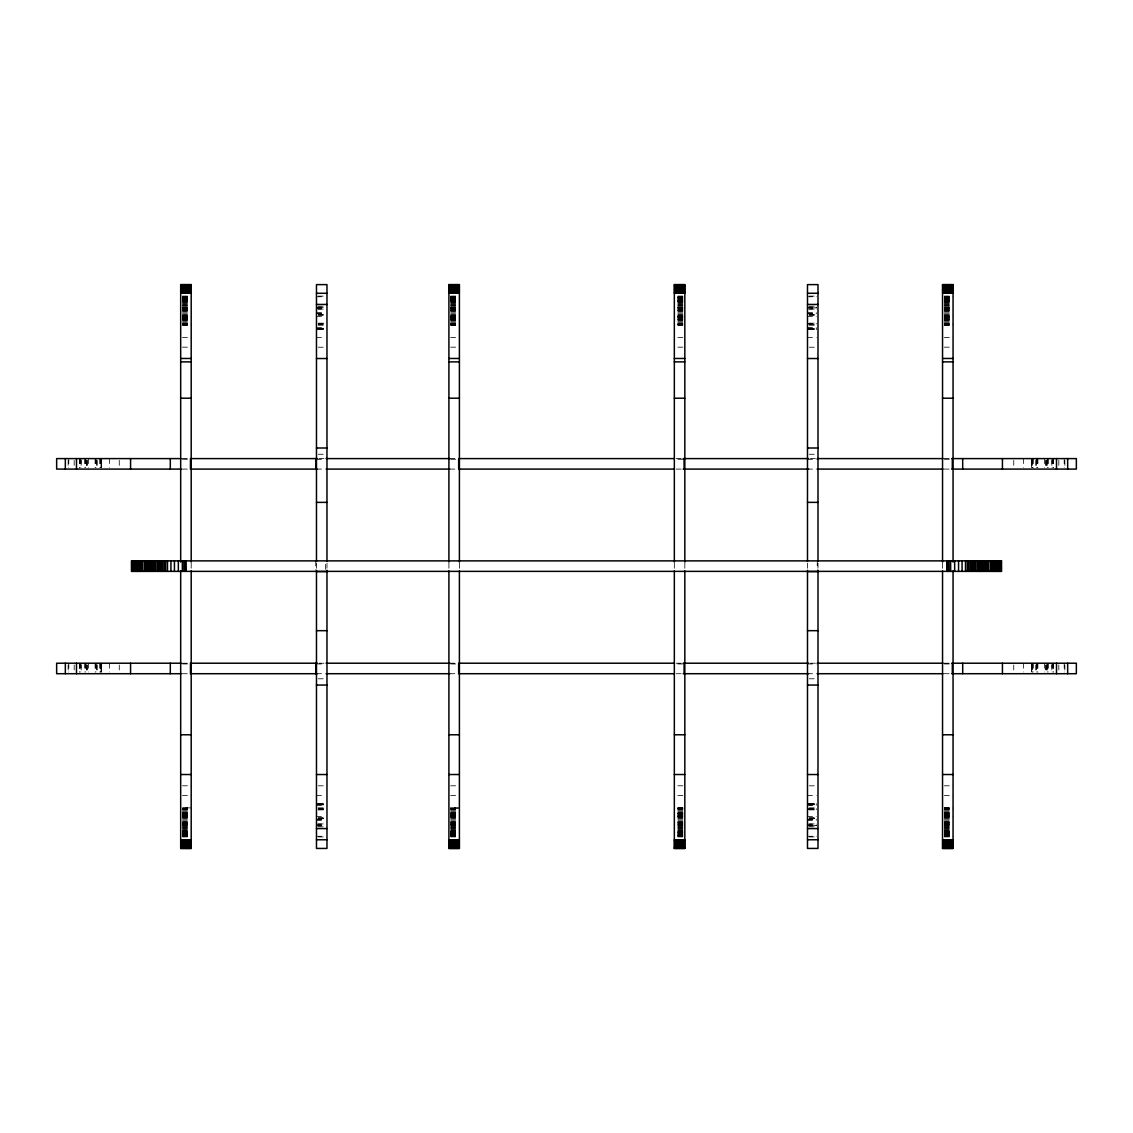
<?xml version="1.0" encoding="UTF-8"?>
<svg xmlns="http://www.w3.org/2000/svg" width="1133" height="1133" viewBox="0 0 1133 1133"><rect width="100%" height="100%" fill="white"/><g stroke="black" fill="none" stroke-linecap="round" stroke-linejoin="round"><path stroke-width="0.75" stroke-dasharray="5 3.75" d="M182.441 296.067L187.681 296.067M450.651 296.067L457.647 296.067M677.831 296.067L683.086 296.067M944.299 296.067L949.553 296.067M318.231 296.11L323.471 296.11M809.245 296.11L816.242 296.11M182.441 296.704L191.194 296.747M316.475 296.761L323.471 296.747M450.651 296.719L459.403 296.704M677.831 296.719L684.828 296.704M807.489 296.747L816.242 296.761M944.299 296.704L953.051 296.704M182.441 297.016L187.681 296.86M450.651 297.016L459.403 296.86M677.831 297.016L683.086 296.86M944.299 296.86L949.553 297.016M182.441 297.243L187.681 297.243M450.651 297.243L459.403 297.243M677.831 297.243L683.086 297.243M944.299 297.243L949.553 297.243M182.441 297.54L187.681 297.54M450.651 297.54L459.403 297.54M677.831 297.54L683.086 297.54M944.299 297.54L949.553 297.54M182.441 297.88L187.681 297.88M450.651 297.88L459.403 297.88M677.831 297.88L683.086 297.88M944.299 297.88L949.553 297.88M182.441 298.276L187.681 298.276M450.651 298.276L459.403 298.276M677.831 298.276L683.086 298.276M944.299 298.276L949.553 298.276M182.441 298.73L187.681 298.73M450.651 298.73L459.403 298.73M677.831 298.73L683.086 298.73M944.299 298.73L949.553 298.73M182.441 299.183L187.681 299.183M450.651 299.183L459.403 299.183M677.831 299.183L683.086 299.183M944.299 299.183L949.553 299.183M182.441 299.622L187.681 299.622M450.651 299.622L459.403 299.622M677.831 299.622L683.086 299.622M944.299 299.622L949.553 299.622M182.441 300.033L187.681 300.033M450.651 300.033L459.403 300.033M677.831 300.033L683.086 300.033M944.299 300.033L949.553 300.033M182.441 300.415L187.681 300.415M450.651 300.415L459.403 300.415M677.831 300.415L683.086 300.415M944.299 300.415L949.553 300.415M182.441 300.755L187.681 300.755M450.651 300.755L459.403 300.755M677.831 300.755L683.086 300.755M944.299 300.755L949.553 300.755M182.441 301.066L187.681 301.066M450.651 301.066L459.403 301.066M677.831 301.066L683.086 301.066M944.299 301.066L949.553 301.066M182.441 301.336L187.681 301.336M450.651 301.336L459.403 301.336M677.831 301.336L683.086 301.336M944.299 301.336L949.553 301.336M182.441 301.548L187.681 301.548M450.651 301.548L459.403 301.548M677.831 301.548L683.086 301.548M944.299 301.548L949.553 301.548M182.441 301.916L187.681 301.916M450.651 301.916L459.403 301.916M677.831 301.916L683.086 301.916M944.299 301.916L949.553 301.916M182.441 302.539L187.681 302.539M450.651 302.539L459.403 302.539M677.831 302.539L683.086 302.539M944.299 302.539L949.553 302.539M182.441 303.29L187.681 303.29M450.651 303.29L459.403 303.29M677.831 303.29L683.086 303.29M944.299 303.29L949.553 303.29M182.441 304.126L187.681 304.126M450.651 304.126L459.403 304.126M677.831 304.126L683.086 304.126M944.299 304.126L949.553 304.126M182.441 304.919L187.681 304.919M450.651 304.919L459.403 304.919M677.831 304.919L683.086 304.919M944.299 304.919L949.553 304.919M182.441 305.598L187.681 305.598M450.651 305.598L459.403 305.598M677.831 305.598L683.086 305.598M944.299 305.598L949.553 305.598M182.441 306.151L187.681 306.151M318.231 306.193L323.471 306.193M450.651 306.151L459.403 306.151M677.831 306.151L683.086 306.151M809.245 306.193L816.242 306.193M944.299 306.151L949.553 306.151M182.441 307.1L187.681 307.1M316.475 307.156L323.471 307.156M450.651 307.1L459.403 307.1M677.831 307.1L683.086 307.1M807.489 307.156L816.242 307.156M944.299 307.1L949.553 307.1M182.441 307.482L187.681 307.482M318.231 307.581L323.471 307.482M450.651 307.482L459.403 307.482M677.831 307.482L683.086 307.482M807.489 307.482L816.242 307.581M944.299 307.482L949.553 307.482M182.441 307.694L187.681 307.694M316.475 307.709L323.471 307.822L316.475 307.907M450.651 307.694L459.403 307.694M677.831 307.694L683.086 307.694M807.489 307.709L816.242 307.822L807.489 307.907M944.299 307.694L949.553 307.694M182.441 307.992L187.681 307.992M450.651 307.992L459.403 307.992M677.831 307.992L683.086 307.992M944.299 307.992L949.553 307.992M182.441 308.374L187.681 308.374M450.651 308.374L459.403 308.374M677.831 308.374L683.086 308.374M944.299 308.374L949.553 308.374M182.441 308.856L187.681 308.856M316.475 308.898L323.471 308.898M450.651 308.856L459.403 308.856M677.831 308.856L683.086 308.856M807.489 308.898L816.242 308.898M944.299 308.856L949.553 308.856M318.231 309.097L323.471 309.097M809.245 309.097L816.242 309.097M182.441 309.38L187.681 309.38M450.651 309.38L459.403 309.38M677.831 309.38L683.086 309.38M944.299 309.38L949.553 309.38M182.441 309.89L187.681 309.89M450.651 309.89L459.403 309.89M677.831 309.89L683.086 309.89M944.299 309.89L949.553 309.89M182.441 310.357L187.681 310.357M450.651 310.357L459.403 310.357M677.831 310.357L683.086 310.357M944.299 310.357L949.553 310.357M182.441 310.711L187.681 310.711M450.651 310.711L459.403 310.711M677.831 310.711L683.086 310.711M944.299 310.711L949.553 310.711M182.441 311.136L187.681 311.136M450.651 311.136L459.403 311.136M677.831 311.136L683.086 311.136M944.299 311.136L949.553 311.136M182.441 312.042L187.681 312.042M450.651 312.042L459.403 312.042M677.831 312.042L683.086 312.042M944.299 312.042L949.553 312.042M316.475 312.481L323.471 312.481M807.489 312.481L816.242 312.481M182.441 313.218L187.681 313.218M450.651 313.218L459.403 313.218M677.831 313.218L683.086 313.218M944.299 313.218L949.553 313.218M316.475 313.444L323.471 313.459M807.489 313.459L816.242 313.444M316.475 313.742L323.471 313.643M807.489 313.742L816.242 313.77M182.441 314.379L187.681 314.379M318.231 314.28L323.471 314.436M450.651 314.379L459.403 314.379M677.831 314.379L683.086 314.379M809.245 314.436L816.242 314.28M944.299 314.379L949.553 314.379M318.231 314.733L323.471 314.719M809.245 314.719L816.242 314.733M182.441 315.243L187.681 315.243M450.651 315.243L459.403 315.243M677.831 315.243L683.086 315.243M944.299 315.243L949.553 315.243M182.441 315.526L187.681 315.526M318.231 315.569L323.471 315.569M450.651 315.526L459.403 315.526M677.831 315.526L683.086 315.526M809.245 315.569L816.242 315.569M944.299 315.526L949.553 315.526M182.441 316.376L187.681 316.376M450.651 316.376L459.403 316.376M677.831 316.376L683.086 316.376M944.299 316.376L949.553 316.376M182.441 316.546L191.194 316.546M316.475 316.589L323.471 316.589M450.651 316.532L459.403 316.546M677.831 316.546L684.828 316.532M807.489 316.589L816.242 316.589M944.299 316.447L953.051 316.532M182.441 316.829L187.681 316.659M450.651 316.829L459.403 316.659M677.831 316.829L683.086 316.659M944.299 316.829L949.553 316.659M182.441 317.084L187.681 317.084M450.651 317.084L459.403 317.084M677.831 317.084L683.086 317.084M944.299 317.084L949.553 317.084M182.441 317.438L187.681 317.438M450.651 317.438L459.403 317.438M677.831 317.438L683.086 317.438M944.299 317.438L949.553 317.438M182.441 317.877L187.681 317.877M450.651 317.877L459.403 317.877M677.831 317.877L683.086 317.877M944.299 317.877L949.553 317.877M182.441 318.387L187.681 318.387M450.651 318.387L459.403 318.387M677.831 318.387L683.086 318.387M944.299 318.387L949.553 318.387M182.441 318.897L187.681 318.897M450.651 318.897L459.403 318.897M677.831 318.897L683.086 318.897M944.299 318.897L949.553 318.897M182.441 319.35L187.681 319.35M450.651 319.35L459.403 319.35M677.831 319.35L683.086 319.35M944.299 319.35L949.553 319.35M182.441 319.69L187.681 319.846M450.651 319.846L459.403 319.69M677.831 319.69L683.086 319.846M944.299 319.69L949.553 319.846M182.441 320.072L187.681 320.072M450.651 320.072L459.403 320.072M677.831 320.072L683.086 320.072M944.299 320.072L949.553 320.072M182.441 320.837L187.681 320.837M450.651 320.837L459.403 320.837M677.831 320.837L683.086 320.837M944.299 320.837L949.553 320.837M182.441 321.899L187.681 321.899M450.651 321.899L459.403 321.899M677.831 321.899L683.086 321.899M944.299 321.899L949.553 321.899M182.441 322.947L187.681 322.947M450.651 322.947L459.403 322.947M677.831 322.947L683.086 322.947M944.299 322.947L949.553 322.947M318.231 323.16L323.471 323.16M809.245 323.16L816.242 323.16M318.231 323.641L323.471 323.5M807.489 323.5L816.242 323.641M182.441 323.726L191.194 323.726M450.651 323.726L459.403 323.726M677.831 323.726L684.828 323.726M944.299 323.726L953.051 323.726M182.441 323.939L191.194 323.939M318.231 324.151L323.471 323.981M450.651 323.939L459.403 323.939M677.831 323.939L684.828 323.939M807.489 324.151L816.242 323.981M944.299 323.939L953.051 323.939M182.441 324.208L187.681 324.35M450.651 324.208L459.403 324.35M677.831 324.208L683.086 324.35M944.299 324.35L949.553 324.208M182.441 324.505L187.681 324.619M318.231 324.548L323.471 324.548M450.651 324.505L459.403 324.619M677.831 324.505L683.086 324.619L677.831 324.845M809.245 324.548L816.242 324.548M944.299 324.505L949.553 324.619M182.441 324.732L187.681 324.845M450.651 324.732L459.403 324.845M944.299 324.732L949.553 324.845M182.441 325.029L191.194 325.086M450.651 325.086L459.403 325.029M677.831 324.944L684.828 325.086M944.299 325.029L953.051 325.086M182.441 325.129L191.194 325.157M318.231 325.213L323.471 325.213M450.651 325.129L459.403 325.157M677.831 325.171L684.828 325.157M809.245 325.213L816.242 325.213M944.299 325.157L953.051 325.129M316.475 327.706L323.471 327.692M807.489 327.692L816.242 327.692M318.231 328.343L323.471 328.244M807.489 328.244L816.242 328.343M316.475 328.57L323.471 328.641M807.489 328.57L816.242 328.641M809.245 328.882L816.242 328.882L807.489 328.938M316.475 329.321L323.471 329.221M807.489 329.321L816.242 329.221M318.231 329.519L323.471 329.519M809.245 329.519L816.242 329.519M316.475 329.618L323.471 329.618M807.489 329.618L816.242 329.618M182.441 337.407L191.194 337.407M316.475 337.464L323.471 337.464M450.651 337.407L459.403 337.407M677.831 337.407L684.828 337.407M807.489 337.464L816.242 337.464M944.299 337.407L953.051 337.407M182.441 347.18L187.681 347.18M318.231 347.222L323.471 347.222M450.651 347.18L457.647 347.18M677.831 347.18L683.086 347.18M809.245 347.222L816.242 347.222M944.299 347.18L949.553 347.18M318.231 454.262L323.471 454.262M809.245 454.262L816.242 454.262M182.314 458.596L188.829 458.596M318.996 458.596L324.321 458.596M449.829 458.596L456.896 458.596M676.104 458.596L683.171 458.596M810.449 458.596L815.746 458.596M944.171 458.596L950.686 458.596M182.441 459.276L191.194 459.276M316.475 459.332L323.471 459.332M450.651 459.276L459.403 459.276M677.831 459.276L684.828 459.276M807.489 459.332L816.242 459.332M944.299 459.276L953.051 459.276M182.314 469.09L188.829 469.09M316.475 469.09L324.321 469.09M449.829 469.09L456.896 469.09M676.104 469.09L683.171 469.09M807.489 469.09L816.242 469.09M944.171 469.09L950.686 469.09M182.314 663.216L188.829 663.216M318.996 663.216L324.321 663.216M449.829 663.216L456.896 663.216M676.104 663.216L683.171 663.216M810.449 663.216L815.746 663.216M944.171 663.216L950.686 663.216M182.441 663.952L187.681 663.952M316.475 663.952L323.471 663.952M450.651 663.952L455.905 663.952M677.831 663.952L683.086 663.952M807.489 663.952L816.242 663.952M944.299 663.952L949.553 663.952M182.314 673.71L191.194 673.71M316.475 673.71L324.321 673.71M449.829 673.71L459.403 673.71M676.104 673.71L684.828 673.71M807.489 673.71L816.242 673.71M944.171 673.71L953.051 673.71M318.231 678.794L323.471 678.794M809.245 678.794L816.242 678.794M182.441 785.806L191.194 785.806M318.231 785.82L323.471 785.82M450.651 785.806L459.403 785.806M677.831 785.806L684.828 785.806M809.245 785.82L816.242 785.82M944.299 785.806L953.051 785.806M182.441 795.564L191.194 795.564M316.475 795.593L323.471 795.593M450.651 795.564L459.403 795.564M677.831 795.564L684.828 795.564M807.489 795.593L816.242 795.593M944.299 795.564L953.051 795.564M318.231 803.524L323.471 803.424M809.245 803.524L816.242 803.424M316.475 803.722L323.471 803.722M807.489 803.722L816.242 803.722M318.231 803.821L323.471 803.821M809.245 803.821L816.242 803.821M316.475 804.175L323.471 804.175M807.489 804.104L816.242 804.175M316.475 804.472L323.471 804.416M807.489 804.472L816.242 804.472M809.245 804.699L816.242 804.699L807.489 804.798M316.475 805.336L323.471 805.351M807.489 805.351L816.242 805.351M187.681 807.815L182.441 807.815L191.194 807.9M450.651 807.815L459.403 807.815L450.651 808.041M677.831 807.815L683.086 807.815M944.299 807.815L949.553 807.815M318.231 807.829L323.471 807.829M677.831 807.9L684.828 807.829M809.245 807.829L816.242 807.829M944.299 808.041L953.051 807.829M182.441 808.141L187.681 808.254M459.403 808.141L450.651 808.254L459.403 808.48M677.831 808.141L683.086 808.254M944.299 808.141L949.553 808.254M182.441 808.367L187.681 808.48M318.231 808.495L323.471 808.495M677.831 808.367L683.086 808.48M809.245 808.495L816.242 808.495M944.299 808.367L949.553 808.48M182.441 808.636L187.681 808.636M450.651 808.636L459.403 808.636M677.831 808.636L683.086 808.636M944.299 808.636L949.553 808.636M182.441 808.778L187.681 808.778M318.231 808.891L323.471 808.891M450.651 808.778L459.403 808.778M677.831 808.778L683.086 808.778M807.489 808.891L816.242 808.891M944.299 808.778L949.553 808.778M182.441 809.047L191.194 809.047M318.231 809.061L323.471 809.061M450.651 809.047L459.403 809.047M677.831 809.047L684.828 809.047M807.489 809.061L816.242 809.061M944.299 809.047L953.051 809.047M182.441 809.259L191.194 809.259M318.231 809.415L323.471 809.415M450.651 809.259L459.403 809.259M677.831 809.259L684.828 809.259M809.245 809.415L816.242 809.415M944.299 809.259L953.051 809.259M318.231 809.557L323.471 809.557M807.489 809.557L816.242 809.557M318.231 809.897L323.471 809.897M809.245 809.897L816.242 809.897M182.441 810.038L187.681 810.038M450.651 810.038L459.403 810.038M677.831 810.038L683.086 810.038M944.299 810.038L949.553 810.038M182.441 811.086L187.681 811.086M450.651 811.086L459.403 811.086M677.831 811.086L683.086 811.086M944.299 811.086L949.553 811.086M182.441 812.149L187.681 812.149M450.651 812.149L459.403 812.149M677.831 812.149L683.086 812.149M944.299 812.149L949.553 812.149M182.441 812.913L187.681 812.913M450.651 812.913L459.403 812.913M677.831 812.913L683.086 812.913M944.299 812.913L949.553 812.913M182.441 813.14L187.681 813.14M450.651 813.14L459.403 813.14M677.831 813.14L683.086 813.14M944.299 813.14L949.553 813.14M182.441 813.296L187.681 813.296M450.651 813.296L459.403 813.296M677.831 813.296L683.086 813.296M944.299 813.296L949.553 813.296M182.441 813.636L187.681 813.636M450.651 813.636L459.403 813.636M677.831 813.636L683.086 813.636M944.299 813.636L949.553 813.636M182.441 814.089L187.681 814.089M450.651 814.089L459.403 814.089M677.831 814.089L683.086 814.089M944.299 814.089L949.553 814.089M182.441 814.599L187.681 814.599M450.651 814.599L459.403 814.599M677.831 814.599L683.086 814.599M944.299 814.599L949.553 814.599M182.441 815.109L187.681 815.109M450.651 815.109L459.403 815.109M677.831 815.109L683.086 815.109M944.299 815.109L949.553 815.109M182.441 815.548L187.681 815.548M450.651 815.548L459.403 815.548M677.831 815.548L683.086 815.548M944.299 815.548L949.553 815.548M182.441 815.902L187.681 815.902M450.651 815.902L459.403 815.902M677.831 815.902L683.086 815.902M944.299 815.902L949.553 815.902M182.441 816.157L187.681 816.157M450.651 816.157L459.403 816.157M677.831 816.157L683.086 816.157M944.299 816.157L949.553 816.157M182.441 816.44L191.194 816.44M316.475 816.454L323.471 816.454M450.651 816.327L459.403 816.539M677.831 816.482L684.828 816.44M807.489 816.454L816.242 816.454M944.299 816.482L953.051 816.44M182.441 816.61L187.681 816.61M450.651 816.61L459.403 816.61M677.831 816.61L683.086 816.61M944.299 816.61L949.553 816.61M182.441 817.46L187.681 817.46M318.231 817.474L323.471 817.474M450.651 817.46L459.403 817.46M677.831 817.46L683.086 817.46M809.245 817.474L816.242 817.474M944.299 817.46L949.553 817.46M182.441 817.743L187.681 817.743M450.651 817.743L459.403 817.743M677.831 817.743L683.086 817.743M944.299 817.743L949.553 817.743M318.231 818.309L323.471 818.323M809.245 818.323L816.242 818.309M182.441 818.607L187.681 818.607M318.231 818.621L323.471 818.621M450.651 818.607L459.403 818.607M677.831 818.607L683.086 818.607M809.245 818.621L816.242 818.621M944.299 818.607L949.553 818.607M318.231 818.762L323.471 818.762M809.245 818.762L816.242 818.762M316.475 819.301L323.471 819.286M807.489 819.301L816.242 819.286M316.475 819.598L323.471 819.414M807.489 819.584L816.242 819.414M182.441 819.768L187.681 819.768M450.651 819.768L459.403 819.768M677.831 819.768L683.086 819.768M944.299 819.768L949.553 819.768M316.475 820.561L323.471 820.561M807.489 820.561L816.242 820.561M182.441 820.943L187.681 820.943M450.651 820.943L459.403 820.943M677.831 820.943L683.086 820.943M944.299 820.943L949.553 820.943M182.441 821.85L187.681 821.85M450.651 821.85L459.403 821.85M677.831 821.85L683.086 821.85M944.299 821.85L949.553 821.85M182.441 822.261L187.681 822.261M450.651 822.261L459.403 822.261M677.831 822.261L683.086 822.261M944.299 822.261L949.553 822.261M182.441 822.629L187.681 822.629M450.651 822.629L459.403 822.629M677.831 822.629L683.086 822.629M944.299 822.629L949.553 822.629M182.441 823.096L187.681 823.096M450.651 823.096L459.403 823.096M677.831 823.096L683.086 823.096M944.299 823.096L949.553 823.096M182.441 823.606L187.681 823.606M450.651 823.606L459.403 823.606M677.831 823.606L683.086 823.606M944.299 823.606L949.553 823.606M318.231 823.946L323.471 823.946M809.245 823.946L816.242 823.946M182.441 824.13L187.681 824.13M316.475 824.144L323.471 824.144M450.651 824.13L459.403 824.13M677.831 824.13L683.086 824.13M807.489 824.144L816.242 824.144M944.299 824.13L949.553 824.13M182.441 824.597L187.681 824.597M450.651 824.597L459.403 824.597M677.831 824.597L683.086 824.597M944.299 824.597L949.553 824.597M182.441 824.994L187.681 824.994M450.651 824.994L459.403 824.994M677.831 824.994L683.086 824.994M944.299 824.994L949.553 824.994M316.475 825.15L323.471 825.221M807.489 825.15L816.242 825.221M182.441 825.504L187.681 825.291M316.475 825.334L323.471 825.461L318.231 825.56M450.651 825.291L459.403 825.504M677.831 825.504L683.086 825.291M807.489 825.334L816.242 825.461L807.489 825.56M944.299 825.291L949.553 825.504M316.475 825.886L323.471 825.886M807.489 825.886L816.242 825.886M182.441 826.042L187.681 826.042M450.651 826.042L459.403 826.042M677.831 826.042L683.086 826.042M944.299 826.042L949.553 826.042M182.441 826.835L187.681 826.835M318.231 826.849L323.471 826.849M450.651 826.835L459.403 826.835M677.831 826.835L683.086 826.835M809.245 826.849L816.242 826.849M944.299 826.835L949.553 826.835M182.441 827.387L187.681 827.387M450.651 827.387L459.403 827.387M677.831 827.387L683.086 827.387M944.299 827.387L949.553 827.387M182.441 828.067L187.681 828.067M450.651 828.067L459.403 828.067M677.831 828.067L683.086 828.067M944.299 828.067L949.553 828.067M182.441 828.86L187.681 828.86M450.651 828.86L459.403 828.86M677.831 828.86L683.086 828.86M944.299 828.86L949.553 828.86M182.441 829.696L187.681 829.696M450.651 829.696L459.403 829.696M677.831 829.696L683.086 829.696M944.299 829.696L949.553 829.696M182.441 830.447L187.681 830.447M450.651 830.447L459.403 830.447M677.831 830.447L683.086 830.447M944.299 830.447L949.553 830.447M182.441 831.07L187.681 831.07M450.651 831.07L459.403 831.07M677.831 831.07L683.086 831.07M944.299 831.07L949.553 831.07M182.441 831.438L187.681 831.65M450.651 831.438L459.403 831.65M677.831 831.438L683.086 831.65M944.299 831.65L949.553 831.438M182.441 831.919L187.681 831.919M450.651 831.919L459.403 831.919M677.831 831.919L683.086 831.919M944.299 831.919L949.553 831.919M182.441 832.217L187.681 832.217M450.651 832.217L459.403 832.217M677.831 832.217L683.086 832.217M944.299 832.217L949.553 832.217M182.441 832.571L187.681 832.571M450.651 832.571L459.403 832.571M677.831 832.571L683.086 832.571M944.299 832.571L949.553 832.571M182.441 832.953L187.681 832.953M450.651 832.953L459.403 832.953M677.831 832.953L683.086 832.953M944.299 832.953L949.553 832.953M182.441 833.364L187.681 833.364M450.651 833.364L459.403 833.364M677.831 833.364L683.086 833.364M944.299 833.364L949.553 833.364M182.441 833.803L187.681 833.803M450.651 833.803L459.403 833.803M677.831 833.803L683.086 833.803M944.299 833.803L949.553 833.803M182.441 834.256L187.681 834.256M450.651 834.256L459.403 834.256M677.831 834.256L683.086 834.256M944.299 834.256L949.553 834.256M182.441 834.709L187.681 834.709M450.651 834.709L459.403 834.709M677.831 834.709L683.086 834.709M944.299 834.709L949.553 834.709M182.441 835.106L187.681 835.106M450.651 835.106L459.403 835.106M677.831 835.106L683.086 835.106M944.299 835.106L949.553 835.106M182.441 835.446L187.681 835.446M450.651 835.446L459.403 835.446M677.831 835.446L683.086 835.446M944.299 835.446L949.553 835.446M182.441 835.729L187.681 835.729M450.651 835.729L459.403 835.729M677.831 835.729L683.086 835.729M944.299 835.729L949.553 835.729M182.441 836.126L187.681 835.97M450.651 835.97L459.403 836.126M677.831 836.126L683.086 835.97M944.299 836.126L949.553 835.97M182.441 836.239L191.194 836.281M316.475 836.281L323.471 836.296M450.651 836.281L459.403 836.239M677.831 836.281L684.828 836.239M807.489 836.281L816.242 836.296M944.299 836.281L953.051 836.281M182.441 836.919L187.681 836.919M318.231 836.933L323.471 836.933M450.651 836.919L457.647 836.919M677.831 836.919L683.086 836.919M809.245 836.933L816.242 836.933M944.299 836.919L949.553 836.919M1064.85 460.352L1064.85 467.348M1064.85 664.958L1064.85 671.968M1064.213 458.596L1064.199 467.348M1064.213 663.216L1064.199 671.968M1058.817 460.352L1058.817 467.348M1058.817 664.958L1058.817 671.968M1053.478 458.596L1053.378 467.348M1053.478 663.216L1053.378 671.968M1053.251 458.596L1053.138 467.348M1053.251 663.216L1053.138 671.968M1053.053 458.596L1053.053 467.348M1053.053 663.216L1053.053 671.968M1052.061 458.596L1052.061 467.348M1052.061 663.216L1052.061 671.968M1051.863 460.352L1051.863 467.348M1051.863 664.958L1051.863 671.968M1048.464 458.596L1048.464 467.348M1048.464 663.216L1048.464 671.968M1047.501 458.596L1047.515 467.348M1047.501 663.216L1047.515 671.968M1047.317 460.352L1047.317 467.348M1047.317 664.958L1047.317 671.968M1047.218 458.596L1047.189 467.348M1047.218 663.216L1047.189 671.968M1046.665 460.352L1046.524 467.348M1046.524 664.958L1046.665 671.968M1046.241 460.352L1046.226 467.348M1046.241 664.958L1046.226 671.968M1045.377 460.352L1045.377 467.348M1045.377 664.958L1045.377 671.968M1044.371 458.596L1044.371 467.348M1044.371 663.216L1044.371 671.968M1037.899 458.596L1037.899 467.348M1037.899 663.216L1037.899 671.968M1037.46 458.596L1037.318 467.348M1037.46 663.216L1037.318 671.968M1036.978 458.596L1036.978 467.348M1036.978 663.216L1036.978 671.968M1036.794 458.596L1036.794 467.348M1036.794 663.216L1036.794 671.968M1036.369 460.352L1036.369 467.348M1036.369 664.958L1036.369 671.968M1035.746 460.352L1035.746 467.348M1035.746 664.958L1035.746 671.968M1033.254 458.596L1033.268 467.348M1033.254 663.216L1033.268 671.968M1032.715 458.596L1032.616 467.348M1032.715 663.216L1032.616 671.968M1032.375 458.596L1032.375 467.348M1032.375 663.216L1032.375 671.968M1032.319 460.352L1032.319 467.348M1032.319 664.958L1032.319 671.968M1032.078 458.596L1032.078 467.348M1032.021 663.216L1032.078 671.968M1031.738 460.352L1031.738 467.348M1031.738 664.958L1031.738 671.968M1031.639 458.596L1031.441 467.348L1031.342 458.596M1031.639 663.216L1031.441 671.968L1031.342 663.216M1023.496 458.596L1023.496 467.348M1023.496 663.216L1023.496 671.968M1013.738 460.352L1013.738 467.348M1013.738 664.958L1013.738 671.968M942.543 563.243L942.543 569.743M817.998 563.243L817.998 568.908M817.261 560.877L817.261 569.63M807.489 563.243L807.489 569.63M684.828 563.243L684.828 569.743M674.333 563.243L674.333 569.743M459.403 563.243L459.403 569.743M448.909 563.243L448.909 569.743M326.97 563.243L326.97 568.908M325.511 564.376L325.511 569.63M316.475 563.243L316.475 568.908M315.739 560.877L315.739 569.63M191.194 563.243L191.194 569.743M119.262 460.352L119.262 467.348M119.262 664.958L119.262 671.968M109.504 458.596L109.504 467.348M109.504 663.216L109.504 671.968M101.658 458.596L101.658 467.348L101.559 460.352M101.658 663.216L101.658 671.968L101.559 664.958M101.361 458.596L101.262 467.348M101.361 663.216L101.262 671.968M100.625 458.596L100.681 467.348M100.625 663.216L100.625 671.968M100.285 458.596L100.384 467.348M100.285 663.216L100.384 671.968M99.746 458.596L99.732 467.348M99.746 663.216L99.732 671.968M97.254 460.352L97.254 467.348M97.254 664.958L97.254 671.968M96.631 460.352L96.631 467.348M96.631 664.958L96.631 671.968M96.206 458.596L96.022 467.348M96.206 663.216L96.022 671.968M95.54 458.596L95.682 467.348M95.54 663.216L95.682 671.968M95.101 458.596L95.101 467.348M95.101 663.216L95.101 671.968M88.629 458.596L88.629 467.348M88.629 663.216L88.629 671.968M87.623 460.352L87.623 467.348M87.623 664.958L87.623 671.968M86.774 460.352L86.759 467.348M86.774 664.958L86.759 671.968M86.476 460.352L86.335 467.348M86.476 664.958L86.335 671.968M85.782 458.596L85.683 467.348M85.782 663.216L85.683 671.968M85.485 458.596L85.499 467.348M85.499 663.216L85.485 671.968M84.536 458.596L84.536 467.348M84.536 663.216L84.536 671.968M81.137 460.352L81.137 467.348M81.137 664.958L81.137 671.968M80.939 458.596L80.939 467.348M80.939 663.216L80.939 671.968M79.947 458.596L79.947 467.348M79.947 663.216L79.947 671.968M79.749 458.596L79.862 467.348M79.749 663.216L79.862 671.968M79.522 458.596L79.622 467.348M79.522 663.216L79.622 671.968M74.183 460.352L74.183 467.348M74.183 664.958L74.183 671.968M68.801 458.596L68.787 467.348M68.801 663.216L68.787 671.968M68.15 460.352L68.15 467.348M68.15 664.958L68.15 671.968M323.471 328.882L318.231 328.882L323.471 328.938M323.471 804.699L318.231 804.699L323.471 804.798M100.979 467.348L100.979 458.596L100.922 467.348M100.979 671.968L100.979 663.216L100.922 671.968"/><path stroke-width="1.5" d="M180.685 284.935L191.194 284.808M448.909 284.808L459.403 284.935M674.333 284.808L684.828 284.935M942.543 284.935L953.051 284.808M180.685 285.757L191.194 285.757M448.909 285.757L459.403 285.757M674.333 285.757L684.828 285.757M942.543 285.757L953.051 285.757M180.685 286.904L191.194 286.904M448.909 286.904L459.403 286.904M674.333 286.904L684.828 286.904M942.543 286.904L953.051 286.904M180.685 288.249L191.194 288.249M448.909 288.249L459.403 288.249M674.333 288.249L684.828 288.249M942.543 288.249L953.051 288.249M180.685 289.694L191.194 289.694M448.909 289.694L459.403 289.694M674.333 289.694L684.828 289.694M942.543 289.694L953.051 289.694M180.685 291.096L191.194 291.096M448.909 291.096L459.403 291.096M674.333 291.096L684.828 291.096M942.543 291.096L953.051 291.096M180.685 292.342L191.194 292.342M448.909 292.342L459.403 292.342M674.333 292.342L684.828 292.342M942.543 292.342L953.051 292.342M180.685 293.235L191.194 293.235M448.909 293.235L459.403 293.235M674.333 293.235L684.828 293.235M942.543 293.235L953.051 293.235M316.475 293.277L326.97 293.277M807.489 293.277L817.998 293.277M316.475 304.451L326.97 304.451M807.489 304.451L817.998 304.451M180.685 358.467L191.194 358.467M316.475 358.524L326.97 358.524M448.909 358.467L459.403 358.467M674.333 358.467L684.828 358.467M807.489 358.524L817.998 358.524M942.543 358.467L953.051 358.467M180.685 361.88L191.194 361.88M448.909 361.88L459.403 361.88M674.333 361.88L684.828 361.88M942.543 361.88L953.051 361.88M180.685 398.207L191.194 398.207M448.909 398.207L459.403 398.207M674.333 398.207L684.828 398.207M942.543 398.207L953.051 398.207M316.475 448.002L326.97 448.002M807.489 448.002L817.998 448.002M181.138 458.596L56.65 458.596L56.65 469.09L181.138 469.09M317.254 458.596L190.457 458.596L190.457 469.09L317.254 469.09M326.092 458.596L449.829 458.596M674.333 458.596L458.667 458.596L458.667 469.09L674.333 469.09M683.171 458.596L808.679 458.596M817.261 458.596L943.024 458.596M951.862 458.596L1076.35 458.596L1076.35 469.09L951.862 469.09M326.092 469.09L449.829 469.09M683.171 469.09L808.679 469.09M817.261 469.09L943.024 469.09M316.475 502.372L326.97 502.372M807.489 502.372L817.998 502.372M316.475 571.613L326.97 571.613M807.489 571.613L817.998 571.613M316.475 630.67L326.97 630.67M807.489 630.67L817.998 630.67M181.138 663.216L56.65 663.216L56.65 673.71L181.138 673.71M317.254 663.216L190.457 663.216L190.457 673.71L317.254 673.71M326.092 663.216L449.829 663.216M674.333 663.216L458.667 663.216L458.667 673.71L674.333 673.71M683.171 663.216L808.679 663.216M817.261 663.216L943.024 663.216M951.862 663.216L1076.35 663.216L1076.35 673.71L951.862 673.71M326.092 673.71L449.829 673.71M683.171 673.71L808.679 673.71M817.261 673.71L943.024 673.71M316.475 685.054L326.97 685.054M807.489 685.054L817.998 685.054M180.685 734.779L191.194 734.779M448.909 734.779L459.403 734.779M674.333 734.779L684.828 734.779M942.543 734.779L953.051 734.779M180.685 774.519L191.194 774.519M316.475 774.533L326.97 774.533M448.909 774.519L459.403 774.519M674.333 774.519L684.828 774.519M807.489 774.533L817.998 774.533M942.543 774.519L953.051 774.519M316.475 828.591L326.97 828.591M807.489 828.591L817.998 828.591M180.685 839.751L191.194 839.751M316.475 839.765L326.97 839.765M448.909 839.751L459.403 839.751M674.333 839.751L684.828 839.751M807.489 839.765L817.998 839.765M942.543 839.751L953.051 839.751M180.685 840.644L191.194 840.644M448.909 840.644L459.403 840.644M674.333 840.644L684.828 840.644M942.543 840.644L953.051 840.644M180.685 841.89L191.194 841.89M448.909 841.89L459.403 841.89M674.333 841.89L684.828 841.89M942.543 841.89L953.051 841.89M180.685 843.292L191.194 843.292M448.909 843.292L459.403 843.292M674.333 843.292L684.828 843.292M942.543 843.292L953.051 843.292M180.685 844.736L191.194 844.736M448.909 844.736L459.403 844.736M674.333 844.736L684.828 844.736M942.543 844.736L953.051 844.736M180.685 846.082L191.194 846.082M448.909 846.082L459.403 846.082M674.333 846.082L684.828 846.082M942.543 846.082L953.051 846.082M180.685 847.229L191.194 847.229M448.909 847.229L459.403 847.229M674.333 847.229L684.828 847.229M942.543 847.229L953.051 847.229M180.685 848.178L191.194 848.05M448.909 848.05L459.403 848.178M674.333 848.05L684.828 848.178M942.543 848.05L953.051 848.178M180.685 848.419L191.194 848.419M448.909 848.419L459.403 848.419M674.333 848.419L684.828 848.419M942.543 848.419L953.051 848.419M1067.668 458.596L1067.668 469.09M1067.668 663.216L1067.668 673.71M1056.508 458.596L1056.508 469.09M1056.508 663.216L1056.508 673.71M1002.436 458.596L1002.436 469.09M1002.436 663.216L1002.436 673.71M1001.275 560.877L1001.317 571.372M1000.821 560.877L1000.821 571.372M1000.368 560.877L1000.368 571.372M1000.099 560.877L1000.099 571.372M999.788 560.877L999.788 571.372M999.533 560.877L999.533 571.372M999.094 560.877L999.094 571.372M998.046 560.877L998.046 571.372M996.785 571.372L996.757 560.877L996.672 571.372M996.403 560.877L996.403 571.372M996.049 560.877L996.049 571.372M995.85 560.877L995.85 571.372M995.638 560.877L995.638 571.372M994.859 560.877L994.859 571.372M994.066 560.877L994.038 571.372M993.514 560.877L993.542 571.372M993.372 560.877L993.372 571.372M992.466 571.372L992.466 560.877L992.281 571.372M991.687 560.877L991.687 571.372M990.398 560.877L990.398 571.372M988.557 560.877L988.557 571.372M987.07 560.877L987.07 571.372M986.701 560.877L986.701 571.372M986.192 560.877L986.192 571.372M985.129 560.877L985.129 571.372M983.897 560.877L983.756 571.372M983.543 560.877L983.543 571.372M983.161 560.877L983.161 571.372M981.957 560.877L981.957 571.372M981.376 560.877L981.376 571.372M981.348 560.877L981.348 571.372M981.079 560.877L981.079 571.372M980.498 560.877L980.498 571.372M979.719 560.877L979.719 571.372M979.238 560.877L979.238 571.372M978.586 560.877L978.586 571.372M977.099 560.877L977.099 571.372M975.456 560.877L975.456 571.372M973.969 560.877L973.969 571.372M972.482 560.877L972.482 571.372M971.165 560.877L971.165 571.372M969.834 560.877L969.834 571.372M968.233 560.877L968.233 571.372M967.327 560.877L967.327 571.372M965.5 560.877L965.5 571.372M962.696 458.596L962.696 469.09M962.696 663.216L962.696 673.71M962.073 560.877L962.073 571.372M958.56 560.877L958.56 571.372M954.652 560.877L954.652 571.372M953.051 562.11L953.051 284.567L942.543 284.567L942.543 562.11M953.051 570.876L953.051 848.419L942.543 848.419L942.543 570.876M952.315 458.596L952.315 469.09M952.315 663.216L952.315 673.71M950.644 560.877L950.644 571.372M948.859 560.877L948.859 571.372M948.448 560.877L948.448 571.372M947.939 560.877L947.939 571.372M947.542 560.877L947.542 571.372M947.23 560.877L947.372 571.372M947.117 560.877L947.117 571.372M817.998 561.43L817.998 284.61L807.489 284.61L807.489 561.43M817.998 570.338L817.998 848.433L807.489 848.433L807.489 570.338M684.828 562.11L684.828 284.567L674.333 284.567L674.333 562.11M684.828 570.876L684.828 848.419L674.333 848.419L674.333 570.876M684.091 458.596L684.091 469.09M684.091 663.216L684.091 673.71M459.403 562.11L459.403 284.567L448.909 284.567L448.909 562.11M459.403 570.876L459.403 848.419L448.909 848.419L448.909 570.876M326.97 561.43L326.97 284.61L316.475 284.61L316.475 561.43M326.97 570.338L326.97 848.433L316.475 848.433L316.475 570.338M315.739 458.596L315.739 469.09M315.739 663.216L315.739 673.71M191.194 562.11L191.194 284.567L180.685 284.567L180.685 562.11M191.194 570.876L191.194 848.419L180.685 848.419L180.685 570.876M185.883 560.877L185.77 571.372L185.458 560.877M185.061 560.877L185.061 571.372M184.552 560.877L184.552 571.372M184.141 560.877L184.141 571.372M182.356 560.877L182.356 571.372M178.348 560.877L178.348 571.372M174.44 560.877L174.44 571.372M170.927 560.877L170.927 571.372M170.304 458.596L170.304 469.09M170.304 663.216L170.304 673.71M167.5 560.877L167.5 571.372M165.673 560.877L165.673 571.372M164.767 560.877L164.767 571.372M163.166 560.877L163.166 571.372M161.835 560.877L161.835 571.372M160.518 560.877L160.518 571.372M159.031 560.877L159.031 571.372M157.544 560.877L157.544 571.372M155.901 560.877L155.901 571.372M154.414 560.877L154.414 571.372M153.762 560.877L153.762 571.372M153.281 560.877L153.281 571.372M152.502 560.877L152.502 571.372M151.921 560.877L151.921 571.372M151.624 560.877L151.624 571.372M151.043 560.877L151.043 571.372M149.839 560.877L149.839 571.372M149.457 560.877L149.457 571.372M149.244 560.877L149.103 571.372M147.871 560.877L147.871 571.372M146.808 560.877L146.808 571.372M146.299 560.877L146.299 571.372M145.93 560.877L145.93 571.372M144.443 560.877L144.443 571.372M142.602 560.877L142.602 571.372M141.313 560.877L141.313 571.372M140.719 571.372L140.634 560.877L140.534 571.372M139.628 560.877L139.486 571.372M138.141 560.877L138.141 571.372M137.362 560.877L137.362 571.372M137.15 560.877L137.15 571.372M136.951 560.877L136.951 571.372M136.597 560.877L136.597 571.372M136.215 560.877L136.328 571.372M134.954 560.877L134.954 571.372M133.906 560.877L133.906 571.372M133.467 560.877L133.467 571.372M133.212 560.877L133.212 571.372M132.901 560.877L132.901 571.372M132.632 560.877L132.632 571.372M132.179 560.877L132.179 571.372M131.683 560.877L131.725 571.372M130.564 458.596L130.564 469.09M130.564 663.216L130.564 673.71M76.492 458.596L76.492 469.09M76.492 663.216L76.492 673.71M65.332 458.596L65.332 469.09M65.332 663.216L65.332 673.71M1001.515 560.877L131.485 560.877L131.485 571.372L1001.515 571.372L1001.515 560.877M138.962 571.372L138.962 560.877L138.934 571.372"/></g></svg>
